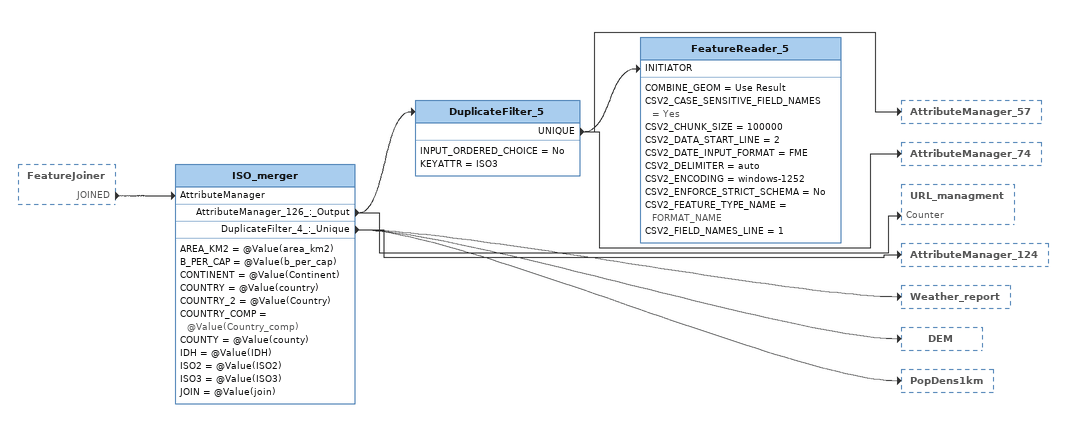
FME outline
FeatureJoiner [outside]
    JOINED -> ISO_merger [AttributeManager]
ISO_merger
    AREA_KM2 = @Value(area_km2)
    B_PER_CAP = @Value(b_per_cap)
    CONTINENT = @Value(Continent)
    COUNTRY = @Value(country)
    COUNTRY_2 = @Value(Country)
    COUNTRY_COMP = @Value(Country_comp)
    COUNTY = @Value(county)
    IDH = @Value(IDH)
    ISO2 = @Value(ISO2)
    ISO3 = @Value(ISO3)
    JOIN = @Value(join)
    AttributeManager_126_:_Output -> DuplicateFilter_5
    AttributeManager_126_:_Output -> URL_managment [Counter]
    DuplicateFilter_4_:_Unique -> AttributeManager_124
    DuplicateFilter_4_:_Unique -> Weather_report
    DuplicateFilter_4_:_Unique -> DEM
    DuplicateFilter_4_:_Unique -> PopDens1km
DuplicateFilter_5
    INPUT_ORDERED_CHOICE = No
    KEYATTR = ISO3
    UNIQUE -> AttributeManager_57
    UNIQUE -> AttributeManager_74
    UNIQUE -> FeatureReader_5 [INITIATOR]
FeatureReader_5
    COMBINE_GEOM = Use Result
    CSV2_CASE_SENSITIVE_FIELD_NAMES = Yes
    CSV2_CHUNK_SIZE = 100000
    CSV2_DATA_START_LINE = 2
    CSV2_DATE_INPUT_FORMAT = FME
    CSV2_DELIMITER = auto
    CSV2_ENCODING = windows-1252
    CSV2_ENFORCE_STRICT_SCHEMA = No
    CSV2_FEATURE_TYPE_NAME = FORMAT_NAME
    CSV2_FIELD_NAMES_LINE = 1
